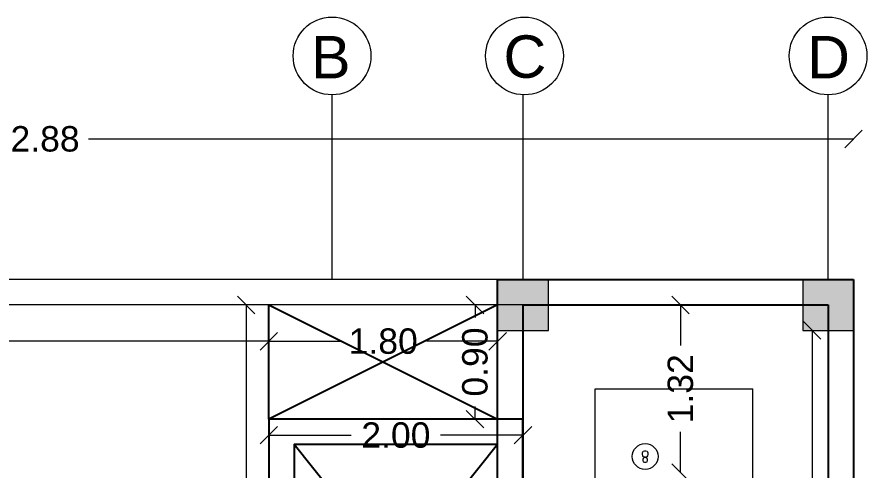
# Model space of a CAD drawing. Header units: metres. Extents: x -355 to 973, y -73 to 238.
# Drawn here: x 725.24 to 731.92, y 176.65 to 180.23 of the extents above; entities that cross this region are included whole.
import ezdxf

# ---------------------------------------------------------------- set-up
doc = ezdxf.new("R2010")
doc.units = ezdxf.units.M
doc.header["$LTSCALE"] = 3
doc.header["$MEASUREMENT"] = 0
doc.linetypes.add('1', pattern=[30, 6, 6, 6, 6, 6])
doc.linetypes.add('ACAD_ISO02W100', pattern=[15, 12, -3])
doc.layers.add('05', color=21, linetype='Continuous', lineweight=5)
doc.layers.add('alaem', color=230, linetype='Continuous', lineweight=5)
doc.layers.add('4', color=4, linetype='ACAD_ISO02W100')
doc.styles.add('Axe', font='romans.shx', dxfattribs={"width": 0.8, "height": 0.26})
doc.styles.get("Standard").update_dxf_attribs({"font": 'arial.ttf'})
doc.dimstyles.new('ahmad', dxfattribs={"dimtxt": 0.2, "dimasz": 0.1375, "dimexe": 0, "dimexo": 0.0625, "dimgap": 0.09, "dimtad": 0, "dimzin": 0, "dimdsep": 46, "dimtxsty": 'Standard', "dimblk": 'OBLIQUE', "dimcen": 0.09, "dimclrd": 245, "dimclrt": 61, "dimadec": 0, "dimazin": 0, "dimtfac": 1, "dimtofl": 0, "dimtmove": 0, "dimatfit": 3, "dimldrblk": 'OBLIQUE', "dimfxl": 0, "dimfxlon": 1, "dimtolj": 1, "dimtzin": 0, "dimlwd": 13, "dimarcsym": 0})

# ---------------------------------------------------------------- blocks, each defined once
blk = doc.blocks.new('tyhhy')
at = {"layer": '4', "linetype": '1'}
for p, q in [((265.8089, 183.09), (263.8089, 181.49)), ((263.8089, 181.49), (263.8089, 183.09)), ((263.8089, 183.09), (265.8089, 181.49))]:
    blk.add_line(p, q, dxfattribs=at)
for points in [[(266.0089, 183.29), (266.0089, 181.29), (263.6089, 181.29), (263.6089, 183.29)], [(265.8089, 183.09), (265.8089, 181.49), (263.8089, 181.49), (263.8089, 183.09)]]:
    blk.add_lwpolyline(points, close=True, dxfattribs=at)
blk = doc.blocks.new('fghhyh')
at = {"layer": 'alaem', "linetype": '1'}
h = blk.add_hatch(color=256, dxfattribs=at)
h.dxf.hatch_style = 1
h.paths.add_polyline_path([(280.3961, 190.2964), (280.3961, 190.6964), (279.9961, 190.6964), (279.9961, 190.2964)])
blk.add_lwpolyline([(279.9961, 190.6964), (279.9961, 190.2964), (280.3961, 190.2964), (280.3961, 190.6964)], close=True, dxfattribs=at)
blk = doc.blocks.new('_Oblique')
at = {"color": 0, "linetype": 'ByBlock', "lineweight": -2}
blk.add_line((-0.5, -0.5), (0.5, 0.5), dxfattribs=at)
blk = doc.blocks.new('*D295')
at = {"color": 245, "lineweight": 13, "transparency": 16777216}
for p, q in [((719.3408, 177.6743), (722.9299, 177.6743)), ((727.2173, 177.6743), (723.6282, 177.6743))]:
    blk.add_line(p, q, dxfattribs=at)
at = {"layer": 'Defpoints', "color": 0, "transparency": 16777216}
for p in [(719.3408, 177.9603), (727.2173, 177.9603), (719.3408, 177.6743)]:
    blk.add_point(p, dxfattribs=at)
at = {"color": 245, "lineweight": 13, "transparency": 16777216, "xscale": 0.1375, "yscale": 0.1375, "zscale": 0.1375, "rotation": 180}
blk.add_blockref('_Oblique', (719.3408, 177.6743), dxfattribs=at)
at = {"color": 245, "lineweight": 13, "transparency": 16777216, "xscale": 0.1375, "yscale": 0.1375, "zscale": 0.1375}
blk.add_blockref('_Oblique', (727.2173, 177.6743), dxfattribs=at)
at = {"color": 61, "transparency": 16777216, "insert": (723.2791, 177.6743), "char_height": 0.2, "attachment_point": 5}
blk.add_mtext('\\A1;7.88', dxfattribs=at)
blk = doc.blocks.new('*D296')
at = {"color": 245, "lineweight": 13, "transparency": 16777216}
for p, q in [((718.9408, 179.2656), (724.9611, 179.2656)), ((731.8179, 179.2656), (725.7976, 179.2656))]:
    blk.add_line(p, q, dxfattribs=at)
at = {"layer": 'Defpoints', "color": 0, "transparency": 16777216}
for p in [(731.8179, 179.2656), (718.9408, 178.1603), (731.8179, 178.1603)]:
    blk.add_point(p, dxfattribs=at)
at = {"color": 245, "lineweight": 13, "transparency": 16777216, "xscale": 0.1375, "yscale": 0.1375, "zscale": 0.1375, "rotation": 180}
blk.add_blockref('_Oblique', (718.9408, 179.2656), dxfattribs=at)
at = {"color": 245, "lineweight": 13, "transparency": 16777216, "xscale": 0.1375, "yscale": 0.1375, "zscale": 0.1375}
blk.add_blockref('_Oblique', (731.8179, 179.2656), dxfattribs=at)
at = {"color": 61, "transparency": 16777216, "insert": (725.3794, 179.2656), "char_height": 0.2, "attachment_point": 5}
blk.add_mtext('\\A1;12.88', dxfattribs=at)
blk = doc.blocks.new('*D297')
at = {"color": 245, "lineweight": 13, "transparency": 16777216}
for p, q in [((727.2173, 177.6743), (727.7776, 177.6743)), ((729.0179, 177.6743), (728.4576, 177.6743))]:
    blk.add_line(p, q, dxfattribs=at)
at = {"layer": 'Defpoints', "color": 0, "transparency": 16777216}
for p in [(727.2173, 177.6743), (729.0179, 177.6743), (729.0179, 177.6743)]:
    blk.add_point(p, dxfattribs=at)
at = {"color": 245, "lineweight": 13, "transparency": 16777216, "xscale": 0.1375, "yscale": 0.1375, "zscale": 0.1375, "rotation": 180}
blk.add_blockref('_Oblique', (727.2173, 177.6743), dxfattribs=at)
at = {"color": 245, "lineweight": 13, "transparency": 16777216, "xscale": 0.1375, "yscale": 0.1375, "zscale": 0.1375}
blk.add_blockref('_Oblique', (729.0179, 177.6743), dxfattribs=at)
at = {"color": 61, "transparency": 16777216, "insert": (728.1176, 177.6743), "char_height": 0.2, "attachment_point": 5}
blk.add_mtext('\\A1;1.80', dxfattribs=at)
blk = doc.blocks.new('*D298')
at = {"color": 245, "lineweight": 13, "transparency": 16777216}
for p, q in [((727.2173, 176.9354), (727.8662, 176.9354)), ((729.2173, 176.9354), (728.5685, 176.9354))]:
    blk.add_line(p, q, dxfattribs=at)
at = {"layer": 'Defpoints', "color": 0, "transparency": 16777216}
for p in [(727.2173, 177.0624), (729.2173, 177.0624), (729.2173, 176.9354)]:
    blk.add_point(p, dxfattribs=at)
at = {"color": 245, "lineweight": 13, "transparency": 16777216, "xscale": 0.1375, "yscale": 0.1375, "zscale": 0.1375, "rotation": 180}
blk.add_blockref('_Oblique', (727.2173, 176.9354), dxfattribs=at)
at = {"color": 245, "lineweight": 13, "transparency": 16777216, "xscale": 0.1375, "yscale": 0.1375, "zscale": 0.1375}
blk.add_blockref('_Oblique', (729.2173, 176.9354), dxfattribs=at)
at = {"color": 61, "transparency": 16777216, "insert": (728.2173, 176.9354), "char_height": 0.2, "attachment_point": 5}
blk.add_mtext('\\A1;2.00', dxfattribs=at)
blk = doc.blocks.new('*D318')
at = {"color": 245, "lineweight": 13, "transparency": 16777216}
for p, q in [((727.0397, 177.9603), (727.0397, 175.8638)), ((727.0397, 173.0603), (727.0397, 175.1569))]:
    blk.add_line(p, q, dxfattribs=at)
at = {"layer": 'Defpoints', "color": 0, "transparency": 16777216}
for p in [(727.2173, 177.9603), (727.0397, 173.0603), (727.2173, 173.0603)]:
    blk.add_point(p, dxfattribs=at)
at = {"color": 245, "lineweight": 13, "transparency": 16777216, "xscale": 0.1375, "yscale": 0.1375, "zscale": 0.1375}
for p, rotation in [((727.0397, 177.9603), 90), ((727.0397, 173.0603), 270)]:
    blk.add_blockref('_Oblique', p, dxfattribs=dict(at, rotation=rotation))
at = {"color": 61, "transparency": 16777216, "insert": (727.0397, 175.5103), "char_height": 0.2, "attachment_point": 5, "rotation": 90}
blk.add_mtext('\\A1;4.90', dxfattribs=at)
blk = doc.blocks.new('*D320')
at = {"color": 245, "lineweight": 13, "transparency": 16777216}
for p, q in [((731.4931, 177.7603), (731.4931, 175.9138)), ((731.4931, 173.3603), (731.4931, 175.2069))]:
    blk.add_line(p, q, dxfattribs=at)
at = {"layer": 'Defpoints', "color": 0, "transparency": 16777216}
for p in [(731.4179, 177.7603), (731.4181, 173.3603), (731.4931, 173.3603)]:
    blk.add_point(p, dxfattribs=at)
at = {"color": 245, "lineweight": 13, "transparency": 16777216, "xscale": 0.1375, "yscale": 0.1375, "zscale": 0.1375}
for p, rotation in [((731.4931, 177.7603), 90), ((731.4931, 173.3603), 270)]:
    blk.add_blockref('_Oblique', p, dxfattribs=dict(at, rotation=rotation))
at = {"color": 61, "transparency": 16777216, "insert": (731.4931, 175.5603), "char_height": 0.2, "attachment_point": 5, "rotation": 90}
blk.add_mtext('\\A1;4.40', dxfattribs=at)
blk = doc.blocks.new('*D324')
at = {"layer": '4', "color": 245, "lineweight": 13, "transparency": 16777216}
for p, q in [((728.8398, 177.9603), (728.8398, 177.8608)), ((728.8398, 177.0624), (728.8398, 177.1619))]:
    blk.add_line(p, q, dxfattribs=at)
at = {"layer": 'Defpoints', "color": 0, "transparency": 16777216}
for p in [(729.0179, 177.9603), (728.8398, 177.0624), (729.0179, 177.0624)]:
    blk.add_point(p, dxfattribs=at)
at = {"layer": '4', "color": 245, "lineweight": 13, "transparency": 16777216, "xscale": 0.1375, "yscale": 0.1375, "zscale": 0.1375}
for p, rotation in [((728.8398, 177.9603), 90), ((728.8398, 177.0624), 270)]:
    blk.add_blockref('_Oblique', p, dxfattribs=dict(at, rotation=rotation))
at = {"layer": '4', "color": 61, "transparency": 16777216, "insert": (728.8398, 177.5114), "char_height": 0.2, "attachment_point": 5, "rotation": 90}
blk.add_mtext('\\A1;0.90', dxfattribs=at)
blk = doc.blocks.new('*D325')
at = {"layer": '4', "color": 245, "lineweight": 13, "transparency": 16777216}
for p, q in [((730.4564, 177.9603), (730.4564, 177.6402)), ((730.4564, 176.6415), (730.4564, 176.9616))]:
    blk.add_line(p, q, dxfattribs=at)
at = {"layer": 'Defpoints', "color": 0, "transparency": 16777216}
for p in [(730.4179, 177.9603), (730.4564, 177.9603), (730.4179, 176.6415)]:
    blk.add_point(p, dxfattribs=at)
at = {"layer": '4', "color": 245, "lineweight": 13, "transparency": 16777216, "xscale": 0.1375, "yscale": 0.1375, "zscale": 0.1375}
for p, rotation in [((730.4564, 177.9603), 90), ((730.4564, 176.6415), 270)]:
    blk.add_blockref('_Oblique', p, dxfattribs=dict(at, rotation=rotation))
at = {"layer": '4', "color": 61, "transparency": 16777216, "insert": (730.4564, 177.3009), "char_height": 0.2, "attachment_point": 5, "rotation": 90}
blk.add_mtext('\\A1;1.32', dxfattribs=at)

msp = doc.modelspace()

# ---------------------------------------------------------------- linework, layer by layer
for p, q in [((727.2173, 177.0624), (727.2173, 177.9603)), ((727.2173, 177.9603), (729.0179, 177.0624)), ((729.0179, 177.9603), (727.2173, 177.0624)), ((729.0179, 177.0624), (729.0179, 177.9603))]:
    msp.add_line(p, q)
at = {"layer": '05'}
for p, q in [((727.7148, 178.1603), (727.7148, 179.6134)), ((729.2179, 178.1603), (729.2179, 179.6134)), ((731.6179, 178.1603), (731.6179, 179.6134)), ((729.7854, 174.6415), (729.7854, 177.2998)), ((729.7854, 177.2998), (731.0254, 177.2998)), ((731.0254, 174.3965), (731.0254, 177.2998))]:
    msp.add_line(p, q, dxfattribs=at)
at = {"layer": '05', "color": 0, "linetype": '1'}
for points in [[(731.8178, 161.1603), (731.8178, 178.1603), (718.9408, 178.1603), (718.9408, 161.1603)], [(731.6178, 161.1603), (731.6178, 177.9603), (719.1408, 177.9603), (719.1408, 161.1603)]]:
    msp.add_lwpolyline(points, dxfattribs=at)
at = {"layer": '05'}
for centre in [(727.7148, 179.9194), (729.2288, 179.9192), (731.6179, 179.9194)]:
    msp.add_circle(centre, 0.306, dxfattribs=at)
at = {"layer": '4', "linetype": '1'}
for points in [[(731.8179, 178.1603), (731.8179, 172.9603), (729.0179, 172.9603), (729.0179, 178.1603)], [(731.6179, 177.9603), (731.6179, 173.1603), (729.2179, 173.1603), (729.2179, 177.9603)]]:
    msp.add_lwpolyline(points, close=True, dxfattribs=at)
at = {"layer": 'alaem'}
msp.add_circle((730.1783, 176.7679), 0.1015, dxfattribs=at)

# ---------------------------------------------------------------- block references
at = {"layer": '4', "linetype": '1', "xscale": -1, "rotation": 270.0000000000032}
msp.add_blockref('tyhhy', (545.9273, -88.9465), dxfattribs=at)
at = {"layer": 'alaem', "linetype": '1'}
for p in [(449.0219, -12.5361), (451.4217, -12.5361), (451.4217, -12.5361), (451.4219, -12.5361)]:
    msp.add_blockref('fghhyh', p, dxfattribs=at)

# ---------------------------------------------------------------- texts
at = {"layer": '05', "char_height": 0.3338, "width": 2.976737, "attachment_point": 7}
for s, insert in [('B', (727.5496, 179.7425)), ('C', (729.0637, 179.7423)), ('D', (731.4528, 179.7425))]:
    msp.add_mtext(s, dxfattribs=dict(at, insert=insert))
at = {"layer": 'alaem', "insert": (730.1783, 176.7679), "char_height": 0.0901, "width": 0.116435, "attachment_point": 5, "rotation": 180, "style": 'Axe'}
msp.add_mtext('8', dxfattribs=at)

# ---------------------------------------------------------------- dimensions: what is measured, and where the dimension line sits
for base, p1, p2, picture, middle in [((731.8179, 179.2656), (718.9408, 178.1603), (731.8179, 178.1603), '*D296', (725.3794, 179.2656)), ((719.3408, 177.6743), (727.2173, 177.9603), (719.3408, 177.9603), '*D295', (723.2791, 177.6743)), ((729.0179, 177.6743), (727.2173, 177.6743), (729.0179, 177.6743), '*D297', (728.1176, 177.6743)), ((729.2173, 176.9354), (727.2173, 177.0624), (729.2173, 177.0624), '*D298', (728.2173, 176.9354))]:
    dim = msp.add_linear_dim(base=base, p1=p1, p2=p2, dimstyle='ahmad')
    dim.commit()
    dim.dimension.update_dxf_attribs({"geometry": picture, "text_midpoint": middle})
for base, p1, p2, picture, middle in [((727.0397, 173.0603), (727.2173, 177.9603), (727.2173, 173.0603), '*D318', (727.0397, 175.5103)), ((731.4931, 173.3603), (731.4179, 177.7603), (731.4181, 173.3603), '*D320', (731.4931, 175.5603))]:
    dim = msp.add_linear_dim(base=base, p1=p1, p2=p2, angle=90, dimstyle='ahmad')
    dim.commit()
    dim.dimension.update_dxf_attribs({"geometry": picture, "text_midpoint": middle})
at = {"layer": '4'}
for base, p1, p2, picture, middle in [((728.8398, 177.0624), (729.0179, 177.9603), (729.0179, 177.0624), '*D324', (728.8398, 177.5114)), ((730.4564, 177.9603), (730.4179, 176.6415), (730.4179, 177.9603), '*D325', (730.4564, 177.3009))]:
    dim = msp.add_linear_dim(base=base, p1=p1, p2=p2, angle=90, dimstyle='ahmad', dxfattribs=at)
    dim.commit()
    dim.dimension.update_dxf_attribs({"geometry": picture, "text_midpoint": middle})

doc.saveas('drawing.dxf')
